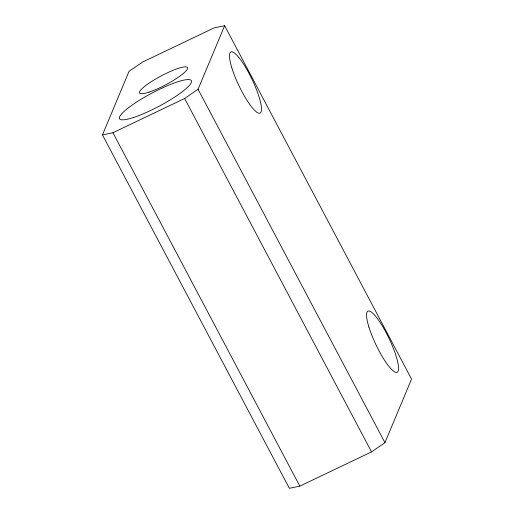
<?xml version="1.0" encoding="UTF-8"?>
<svg xmlns="http://www.w3.org/2000/svg" width="514" height="514" viewBox="0 0 514 514"><rect width="100%" height="100%" fill="white"/><g stroke="black" fill="none" stroke-linecap="round" stroke-linejoin="round"><path stroke-width="0.77" d="M102.459 134.899L129.046 71.337L142.474 62.104L214.171 27.872L224.644 25.7L411.541 379.101L384.954 442.663L371.526 451.896L299.829 486.128L289.356 488.3L102.459 134.899L112.932 132.728L184.629 98.495L198.057 89.263L224.644 25.7M198.057 89.263L384.954 442.663M184.629 98.495L371.526 451.896M112.932 132.728L299.829 486.128M368.936 327.11A33.892 7.267 64.5 0 0 396.647 372.425A33.892 7.267 64.5 0 0 382.095 325.542A33.892 7.267 64.5 0 0 368.936 327.11M231.878 67.951A33.892 7.267 64.5 0 0 259.589 113.26A33.892 7.267 64.5 0 0 245.037 66.383A33.892 7.267 64.5 0 0 231.878 67.951M133.666 117.455A40.67 7.472 -27.9 0 0 191.279 82.606A40.67 7.472 -27.9 0 0 141.344 99.106A40.67 7.472 -27.9 0 0 133.666 117.455M149.047 92.122A27.113 4.979 -27.9 0 0 187.449 68.889A27.113 4.979 -27.9 0 0 154.161 79.888A27.113 4.979 -27.9 0 0 149.047 92.122"/></g></svg>
